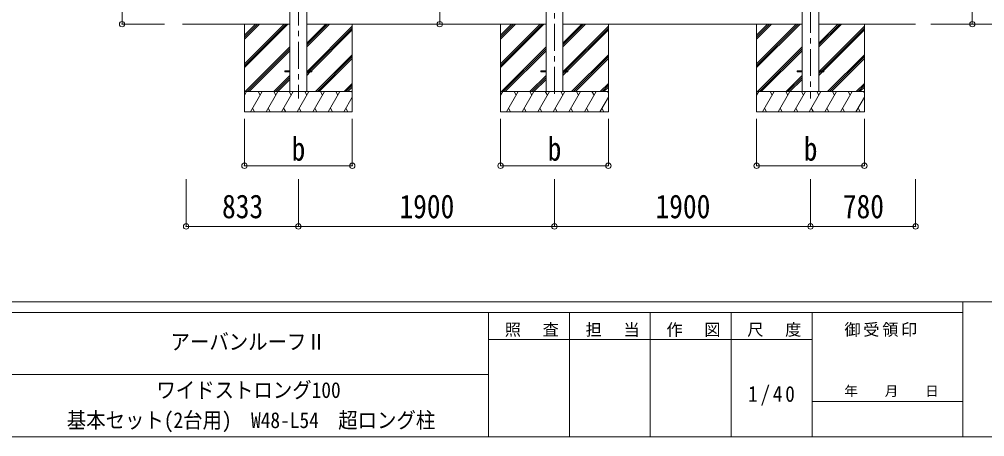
# Model space of a CAD drawing. Units: millimetres at full size, sheet at 1:40. Extents: x -11243 to 11243, y -7760 to 7760.
# Drawn here: x 119 to 7283, y -7760 to -4665 of the extents above; entities that cross this region are included whole.
import ezdxf
from ezdxf.enums import TextEntityAlignment as Align

# ---------------------------------------------------------------- set-up
doc = ezdxf.new("R2010")
doc.units = ezdxf.units.MM
doc.header["$LTSCALE"] = 40
doc.header["$PDMODE"] = 32
doc.header["$PDSIZE"] = 40
doc.linetypes.add('CHAIN1', pattern=[8, 5, -1, 1, -1])
for name, color, linetype, lineweight in [('0-3_ELV2', 7, 'Continuous', 9), ('0-6_OTH_LINE', 6, 'Continuous', 9), ('F-0_240', 7, 'Continuous', 9)]:
    doc.layers.add(name, color=color, linetype=linetype, lineweight=lineweight)
doc.styles.add('ＭＳ ゴシック', font='')
doc.styles.get('ＭＳ ゴシック').set_extended_font_data('MS Gothic')

msp = doc.modelspace()

# ---------------------------------------------------------------- linework, layer by layer
at = {"layer": '0-3_ELV2', "color": 5, "linetype": 'CHAIN1'}
for p, q in [((5990.13, -1365.18), (5990.13, -5251.62)), ((4090.12, -1498.32), (4090.12, -5251.62)), ((2190.13, -1631.18), (2190.13, -5251.62))]:
    msp.add_line(p, q, dxfattribs=at)
at = {"layer": '0-3_ELV2', "color": 4}
for p, q in [((5927.63, -1636.11), (5927.63, -5201.01)), ((6052.63, -1636.11), (6052.63, -5201.01)), ((4027.62, -1769.25), (4027.62, -5201.01)), ((4152.62, -1769.25), (4152.62, -5201.01)), ((2127.63, -1902.11), (2127.63, -5201.01)), ((2252.63, -1902.11), (2252.63, -5201.01)), ((2090.13, -5046.51), (2127.63, -5046.51)), ((2090.13, -5046.51), (2090.13, -5055.51)), ((2090.13, -5055.51), (2127.63, -5055.51)), ((2252.63, -5046.51), (2290.13, -5046.51)), ((2252.63, -5055.51), (2290.13, -5055.51)), ((2290.13, -5046.51), (2290.13, -5055.51)), ((3990.12, -5046.51), (4027.62, -5046.51)), ((3990.12, -5046.51), (3990.12, -5055.51)), ((3990.12, -5055.51), (4027.62, -5055.51)), ((4152.62, -5046.51), (4190.12, -5046.51)), ((4152.62, -5055.51), (4190.12, -5055.51)), ((4190.12, -5046.51), (4190.12, -5055.51)), ((5890.13, -5046.51), (5927.63, -5046.51)), ((5890.13, -5046.51), (5890.13, -5055.51)), ((5890.13, -5055.51), (5927.63, -5055.51)), ((6052.63, -5046.51), (6090.13, -5046.51)), ((6052.63, -5055.51), (6090.13, -5055.51)), ((6090.13, -5046.51), (6090.13, -5055.51))]:
    msp.add_line(p, q, dxfattribs=at)
at = {"layer": '0-3_ELV2', "color": 6}
for p, q in [((881.65, -4701.01), (1197.89, -4701.01)), ((3239.51, -4701.01), (2599.49, -4701.01)), ((7190.58, -4701.01), (6882.92, -4701.01)), ((7589.58, -4701.01), (6882.92, -4701.01)), ((1790.13, -5751.01), (1790.13, -5402.01)), ((2590.13, -5751.01), (2590.13, -5402.01)), ((3690.12, -5751.01), (3690.12, -5402.01)), ((4490.12, -5751.01), (4490.12, -5402.01)), ((5590.13, -5751.01), (5590.13, -5402.01)), ((6390.13, -5751.01), (6390.13, -5402.01)), ((1790.13, -5751.01), (2590.13, -5751.01)), ((3690.12, -5751.01), (4490.12, -5751.01)), ((5590.13, -5751.01), (6390.13, -5751.01)), ((1357.13, -6201.01), (1357.13, -5851.01)), ((2190.13, -6201.01), (2190.13, -5851.01)), ((4090.13, -6201.01), (4090.13, -5851.01)), ((5990.13, -6201.01), (5990.13, -5851.01)), ((6770.13, -6201.01), (6770.13, -5851.01))]:
    msp.add_line(p, q, dxfattribs=at)
at = {"layer": '0-3_ELV2'}
for p, q in [((1331.29, -4701.01), (2127.63, -4701.01)), ((1790.13, -4701.01), (1790.13, -5351.01)), ((1790.13, -4995.18), (2084.31, -4701.01)), ((1790.13, -5009.33), (2098.45, -4701.01)), ((1790.13, -5023.47), (2112.59, -4701.01)), ((1790.13, -4811.34), (1900.46, -4701.01)), ((1790.13, -4797.2), (1886.31, -4701.01)), ((1790.13, -4783.05), (1872.17, -4701.01)), ((2252.63, -4869.34), (2420.96, -4701.01)), ((2252.63, -4855.19), (2406.81, -4701.01)), ((2252.63, -4841.05), (2392.67, -4701.01)), ((2252.63, -4701.01), (4027.62, -4701.01)), ((2259.3, -5046.51), (2590.13, -4715.69)), ((2590.13, -4701.01), (2590.13, -5351.01)), ((3690.12, -4701.01), (3690.12, -5351.01)), ((3690.12, -4995.18), (3984.3, -4701.01)), ((3690.12, -5009.33), (3998.44, -4701.01)), ((3690.12, -5023.47), (4012.59, -4701.01)), ((3690.12, -4811.34), (3800.45, -4701.01)), ((3690.12, -4797.2), (3786.31, -4701.01)), ((3690.12, -4783.05), (3772.17, -4701.01)), ((4152.62, -4869.34), (4320.95, -4701.01)), ((4152.62, -4855.19), (4306.81, -4701.01)), ((4152.62, -4841.05), (4292.67, -4701.01)), ((4152.62, -4701.01), (5927.63, -4701.01)), ((4159.3, -5046.51), (4490.12, -4715.69)), ((4490.12, -4701.01), (4490.12, -5351.01)), ((5590.13, -4701.01), (5590.13, -5351.01)), ((5590.13, -4995.18), (5884.31, -4701.01)), ((5590.13, -5009.33), (5898.45, -4701.01)), ((5590.13, -5023.47), (5912.59, -4701.01)), ((5590.13, -4811.34), (5700.46, -4701.01)), ((5590.13, -4797.2), (5686.31, -4701.01)), ((5590.13, -4783.05), (5672.17, -4701.01)), ((6052.63, -4869.34), (6220.96, -4701.01)), ((6052.63, -4855.19), (6206.81, -4701.01)), ((6052.63, -4841.05), (6192.67, -4701.01)), ((6052.63, -4701.01), (6770.13, -4701.01)), ((6059.3, -5046.51), (6390.13, -4715.69)), ((6390.13, -4701.01), (6390.13, -5351.01)), ((2273.44, -5046.51), (2590.13, -4729.83)), ((2287.59, -5046.51), (2590.13, -4743.97)), ((4173.44, -5046.51), (4490.12, -4729.83)), ((4187.58, -5046.51), (4490.12, -4743.97)), ((6073.44, -5046.51), (6390.13, -4729.83)), ((6087.59, -5046.51), (6390.13, -4743.97)), ((1796.43, -5201.01), (2127.63, -4869.82)), ((3696.43, -5201.01), (4027.62, -4869.82)), ((5596.43, -5201.01), (5927.63, -4869.82)), ((1810.58, -5201.01), (2127.63, -4883.96)), ((1824.72, -5201.01), (2127.63, -4898.1)), ((2316.93, -5201.01), (2590.13, -4927.82)), ((2331.08, -5201.01), (2590.13, -4941.96)), ((3710.57, -5201.01), (4027.62, -4883.96)), ((3724.72, -5201.01), (4027.62, -4898.1)), ((4216.93, -5201.01), (4490.12, -4927.82)), ((4231.07, -5201.01), (4490.12, -4941.96)), ((5610.58, -5201.01), (5927.63, -4883.96)), ((5624.72, -5201.01), (5927.63, -4898.1)), ((6116.93, -5201.01), (6390.13, -4927.82)), ((6131.08, -5201.01), (6390.13, -4941.96)), ((2345.22, -5201.01), (2590.13, -4956.1)), ((4245.22, -5201.01), (4490.12, -4956.1)), ((6145.22, -5201.01), (6390.13, -4956.1)), ((2127.63, -5081.95), (2008.57, -5201.01)), ((2252.63, -5081.47), (2278.59, -5055.51)), ((2252.63, -5067.33), (2264.44, -5055.51)), ((4027.62, -5081.95), (3908.56, -5201.01)), ((4152.62, -5081.47), (4178.58, -5055.51)), ((4152.62, -5067.33), (4164.44, -5055.51)), ((5927.63, -5081.95), (5808.57, -5201.01)), ((6052.63, -5081.47), (6078.59, -5055.51)), ((6052.63, -5067.33), (6064.44, -5055.51)), ((2022.71, -5201.01), (2127.63, -5096.09)), ((2036.85, -5201.01), (2127.63, -5110.23)), ((2529.07, -5201.01), (2590.13, -5139.95)), ((2543.21, -5201.01), (2590.13, -5154.09)), ((3922.71, -5201.01), (4027.62, -5096.09)), ((3936.85, -5201.01), (4027.62, -5110.23)), ((4429.06, -5201.01), (4490.12, -5139.95)), ((4443.21, -5201.01), (4490.12, -5154.09)), ((5822.71, -5201.01), (5927.63, -5096.09)), ((5836.85, -5201.01), (5927.63, -5110.23)), ((6329.07, -5201.01), (6390.13, -5139.95)), ((6343.21, -5201.01), (6390.13, -5154.09)), ((2590.13, -5201.01), (1790.13, -5201.01)), ((1790.13, -5228.51), (1806, -5201.01)), ((1834.87, -5351.01), (1921.47, -5201.01)), ((1906.47, -5226.99), (1891.47, -5201.01)), ((1950.34, -5351.01), (2036.94, -5201.01)), ((2021.94, -5226.99), (2006.94, -5201.01)), ((2065.81, -5351.01), (2152.41, -5201.01)), ((2137.41, -5226.99), (2122.41, -5201.01)), ((2181.28, -5351.01), (2267.88, -5201.01)), ((2252.88, -5226.99), (2237.88, -5201.01)), ((2296.75, -5351.01), (2383.35, -5201.01)), ((2368.35, -5226.99), (2353.35, -5201.01)), ((2412.22, -5351.01), (2498.83, -5201.01)), ((2468.82, -5201.01), (2483.82, -5226.99)), ((2557.35, -5201.01), (2590.13, -5168.23)), ((2584.29, -5201.01), (2590.13, -5211.11)), ((4490.12, -5201.01), (3690.12, -5201.01)), ((3690.12, -5228.51), (3706, -5201.01)), ((3734.87, -5351.01), (3821.47, -5201.01)), ((3806.47, -5226.99), (3791.47, -5201.01)), ((3850.34, -5351.01), (3936.94, -5201.01)), ((3921.94, -5226.99), (3906.94, -5201.01)), ((3965.81, -5351.01), (4052.41, -5201.01)), ((4037.41, -5226.99), (4022.41, -5201.01)), ((4081.28, -5351.01), (4167.88, -5201.01)), ((4152.88, -5226.99), (4137.88, -5201.01)), ((4196.75, -5351.01), (4283.35, -5201.01)), ((4268.35, -5226.99), (4253.35, -5201.01)), ((4312.22, -5351.01), (4398.82, -5201.01)), ((4368.82, -5201.01), (4383.82, -5226.99)), ((4457.35, -5201.01), (4490.12, -5168.23)), ((4484.29, -5201.01), (4490.12, -5211.11)), ((6390.13, -5201.01), (5590.13, -5201.01)), ((5590.13, -5228.51), (5606, -5201.01)), ((5634.87, -5351.01), (5721.47, -5201.01)), ((5706.47, -5226.99), (5691.47, -5201.01)), ((5750.34, -5351.01), (5836.94, -5201.01)), ((5821.94, -5226.99), (5806.94, -5201.01)), ((5865.81, -5351.01), (5952.41, -5201.01)), ((5937.41, -5226.99), (5922.41, -5201.01)), ((5981.28, -5351.01), (6067.88, -5201.01)), ((6052.88, -5226.99), (6037.88, -5201.01)), ((6096.75, -5351.01), (6183.35, -5201.01)), ((6168.35, -5226.99), (6153.35, -5201.01)), ((6212.22, -5351.01), (6298.83, -5201.01)), ((6268.82, -5201.01), (6283.82, -5226.99)), ((6357.35, -5201.01), (6390.13, -5168.23)), ((6384.29, -5201.01), (6390.13, -5211.11)), ((2527.69, -5351.01), (2590.13, -5242.87)), ((4427.69, -5351.01), (4490.12, -5242.87)), ((6327.69, -5351.01), (6390.13, -5242.87)), ((1790.13, -5351.01), (2590.13, -5351.01)), ((1849.87, -5325.03), (1864.87, -5351.01)), ((1965.34, -5325.03), (1980.34, -5351.01)), ((2080.81, -5325.03), (2095.81, -5351.01)), ((2196.28, -5325.03), (2211.28, -5351.01)), ((2311.75, -5325.03), (2326.75, -5351.01)), ((2427.22, -5325.03), (2442.22, -5351.01)), ((2542.69, -5325.03), (2557.69, -5351.01)), ((3690.12, -5351.01), (4490.12, -5351.01)), ((3749.87, -5325.03), (3764.87, -5351.01)), ((3865.34, -5325.03), (3880.34, -5351.01)), ((3980.81, -5325.03), (3995.81, -5351.01)), ((4096.28, -5325.03), (4111.28, -5351.01)), ((4211.75, -5325.03), (4226.75, -5351.01)), ((4327.22, -5325.03), (4342.22, -5351.01)), ((4442.69, -5325.03), (4457.69, -5351.01)), ((5590.13, -5351.01), (6390.13, -5351.01)), ((5649.87, -5325.03), (5664.87, -5351.01)), ((5765.34, -5325.03), (5780.34, -5351.01)), ((5880.81, -5325.03), (5895.81, -5351.01)), ((5996.28, -5325.03), (6011.28, -5351.01)), ((6111.75, -5325.03), (6126.75, -5351.01)), ((6227.22, -5325.03), (6242.22, -5351.01)), ((6342.69, -5325.03), (6357.69, -5351.01))]:
    msp.add_line(p, q, dxfattribs=at)
at = {"layer": '0-3_ELV2', "color": 6}
for p in [(881.65, -4701.01), (3239.51, -4701.01), (7190.58, -4701.01), (1790.13, -5751.01), (2590.13, -5751.01), (3690.12, -5751.01), (4490.12, -5751.01), (5590.13, -5751.01), (6390.13, -5751.01), (1357.13, -6201.01), (2190.13, -6201.01), (4090.13, -6201.01), (5990.13, -6201.01), (6770.13, -6201.01)]:
    msp.add_point(p, dxfattribs=at)
at = {"layer": '0-6_OTH_LINE'}
for p, q in [((7190.58, -4701.01), (7190.58, -1635.01)), ((881.65, -4701.01), (881.65, -1692.77)), ((3239.51, -1901.01), (3239.51, -4701.01)), ((1357.13, -6201.01), (2190.13, -6201.01)), ((2190.13, -6201.01), (4090.12, -6201.01)), ((4090.13, -6201.01), (5990.13, -6201.01)), ((5990.13, -6201.01), (6770.13, -6201.01))]:
    msp.add_line(p, q, dxfattribs=at)
at = {"layer": 'F-0_240', "color": 5}
for p, q in [((-11242.74, -6760), (10677.26, -6760)), ((7121.58, -6760), (7121.58, -7760)), ((-11242.74, -6840), (7121.58, -6840)), ((3601.58, -6840), (3601.58, -7760)), ((4201.58, -6840), (4201.58, -7760)), ((4801.58, -6840), (4801.58, -7760)), ((5401.58, -6840), (5401.58, -7760)), ((6001.58, -6840), (6001.58, -7760)), ((3601.58, -7040), (6001.58, -7040)), ((-4598.42, -7300), (3601.58, -7300)), ((6001.58, -7500), (7121.58, -7500)), ((-11242.74, -7760), (10677.26, -7760))]:
    msp.add_line(p, q, dxfattribs=at)

# ---------------------------------------------------------------- texts
at = {"layer": '0-3_ELV2', "style": 'ＭＳ ゴシック', "width": 0.85}
for s, p in [('b', (2140.13, -5766.01)), ('b', (4040.12, -5766.01)), ('b', (5940.13, -5766.01)), ('833', (1623.63, -6193.01)), ('1900', (2940.12, -6193.01)), ('1900', (4840.13, -6193.01)), ('780', (6230.13, -6193.01))]:
    msp.add_text(s, height=176, dxfattribs=at).set_placement(p, align=Align.BOTTOM_LEFT)
at = {"layer": 'F-0_240', "style": 'ＭＳ ゴシック', "width": 0.9}
for s, p in [('アーバンルーフⅡ', (1241.58, -7150)), ('ワイドストロング100', (1136.58, -7507.84)), ('基本セット(2台用)\u3000W48-L54\u3000超ロング柱', (471.58, -7731.34))]:
    msp.add_text(s, height=117.3, dxfattribs=at).set_placement(p, align=Align.BOTTOM_LEFT)
at = {"layer": 'F-0_240', "style": 'ＭＳ ゴシック'}
msp.add_text('年\u3000\u3000月\u3000\u3000日', height=73.31, dxfattribs=at).set_placement((6241.58, -7480), align=Align.BOTTOM_LEFT)
at = {"layer": 'F-0_240', "attachment_point": 7, "style": 'ＭＳ ゴシック'}
for s, insert, char_height in [('\\T1.17;照\u3000査', (3721.58, -7020), 87.98), ('\\T1.17;担\u3000当', (4321.58, -7020), 87.98), ('\\T1.17;作\u3000図', (4921.58, -7020), 87.98), ('\\T1.17;尺\u3000度', (5521.58, -7020), 87.98), ('\\T1.17;御受領印', (6241.58, -7020), 87.98), ('\\T1.28;\\W0.9;1/40', (5526.58, -7530), 117.3)]:
    msp.add_mtext(s, dxfattribs=dict(at, insert=insert, char_height=char_height))

doc.saveas('drawing.dxf')
